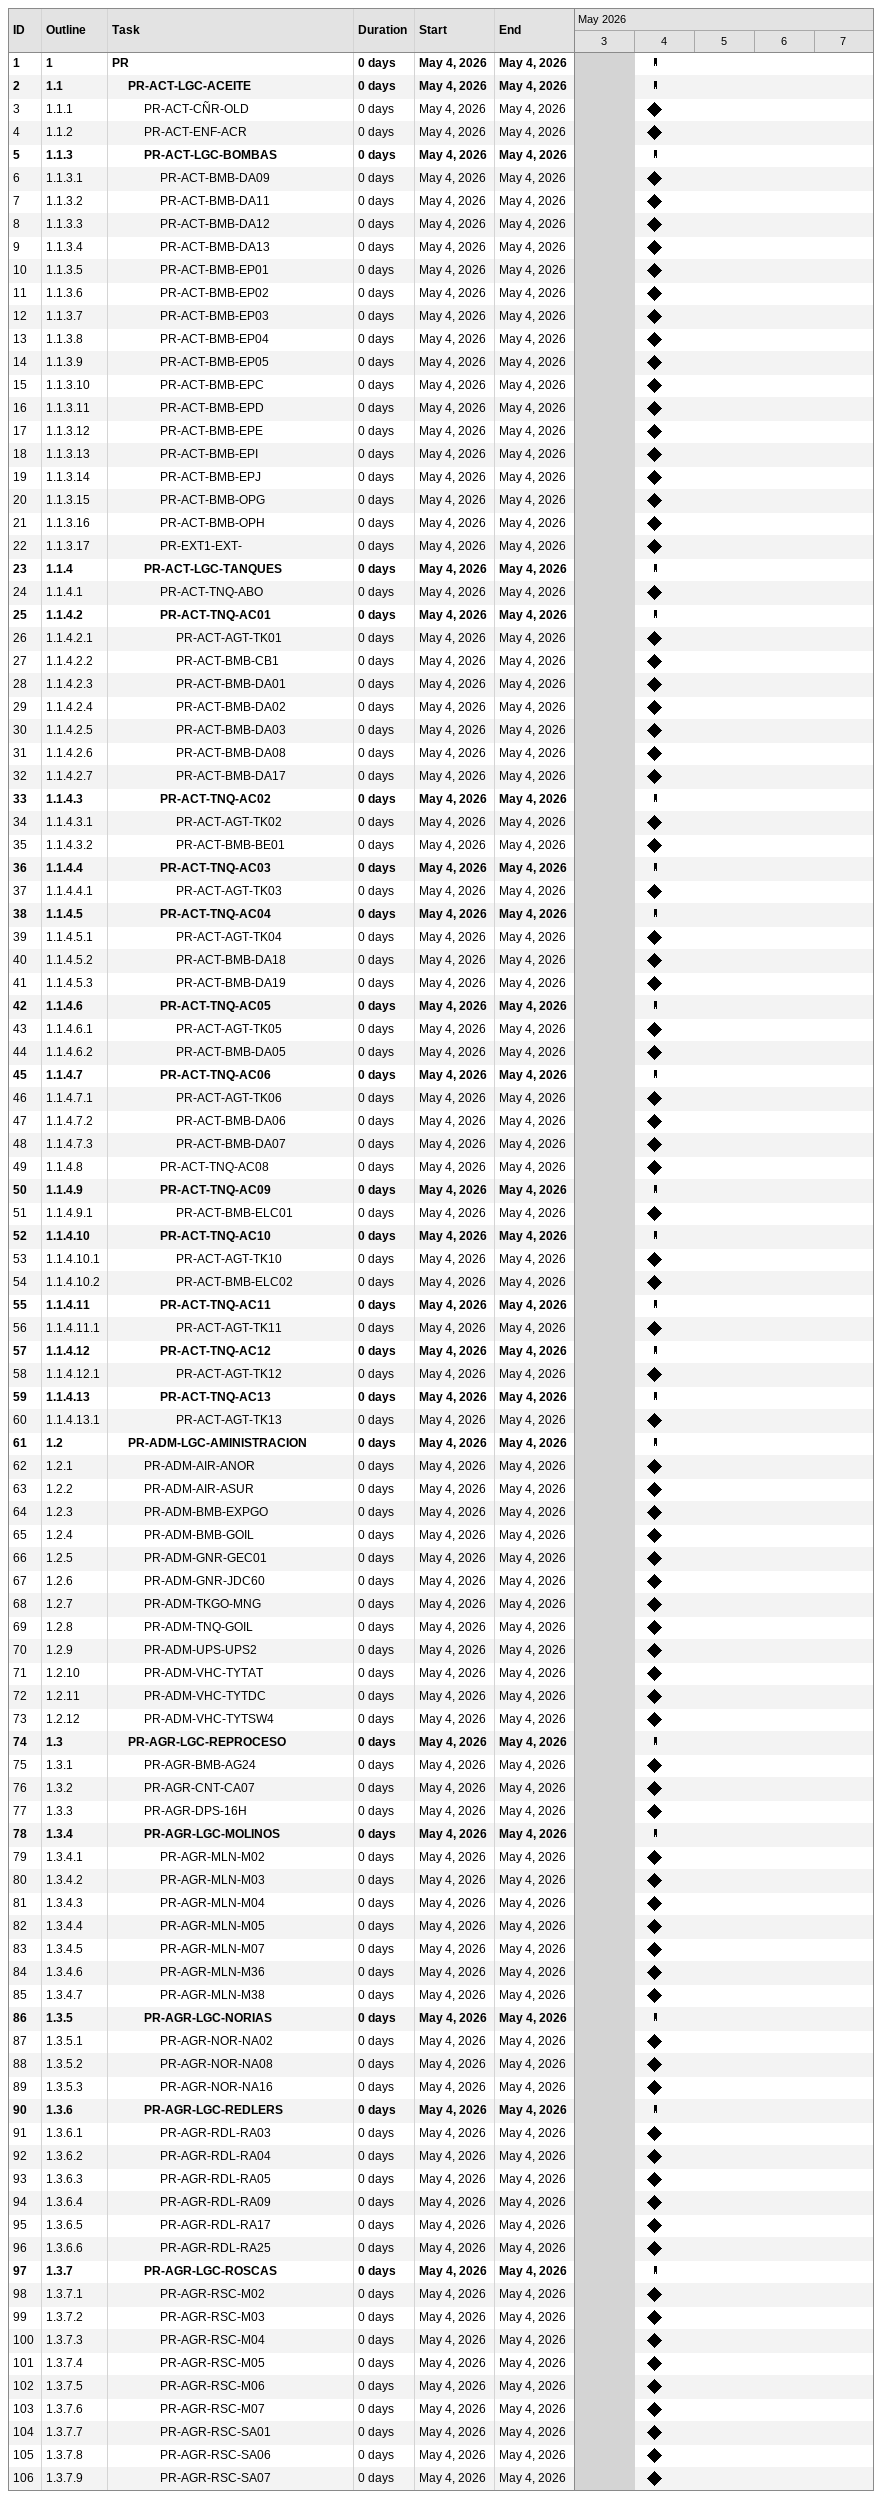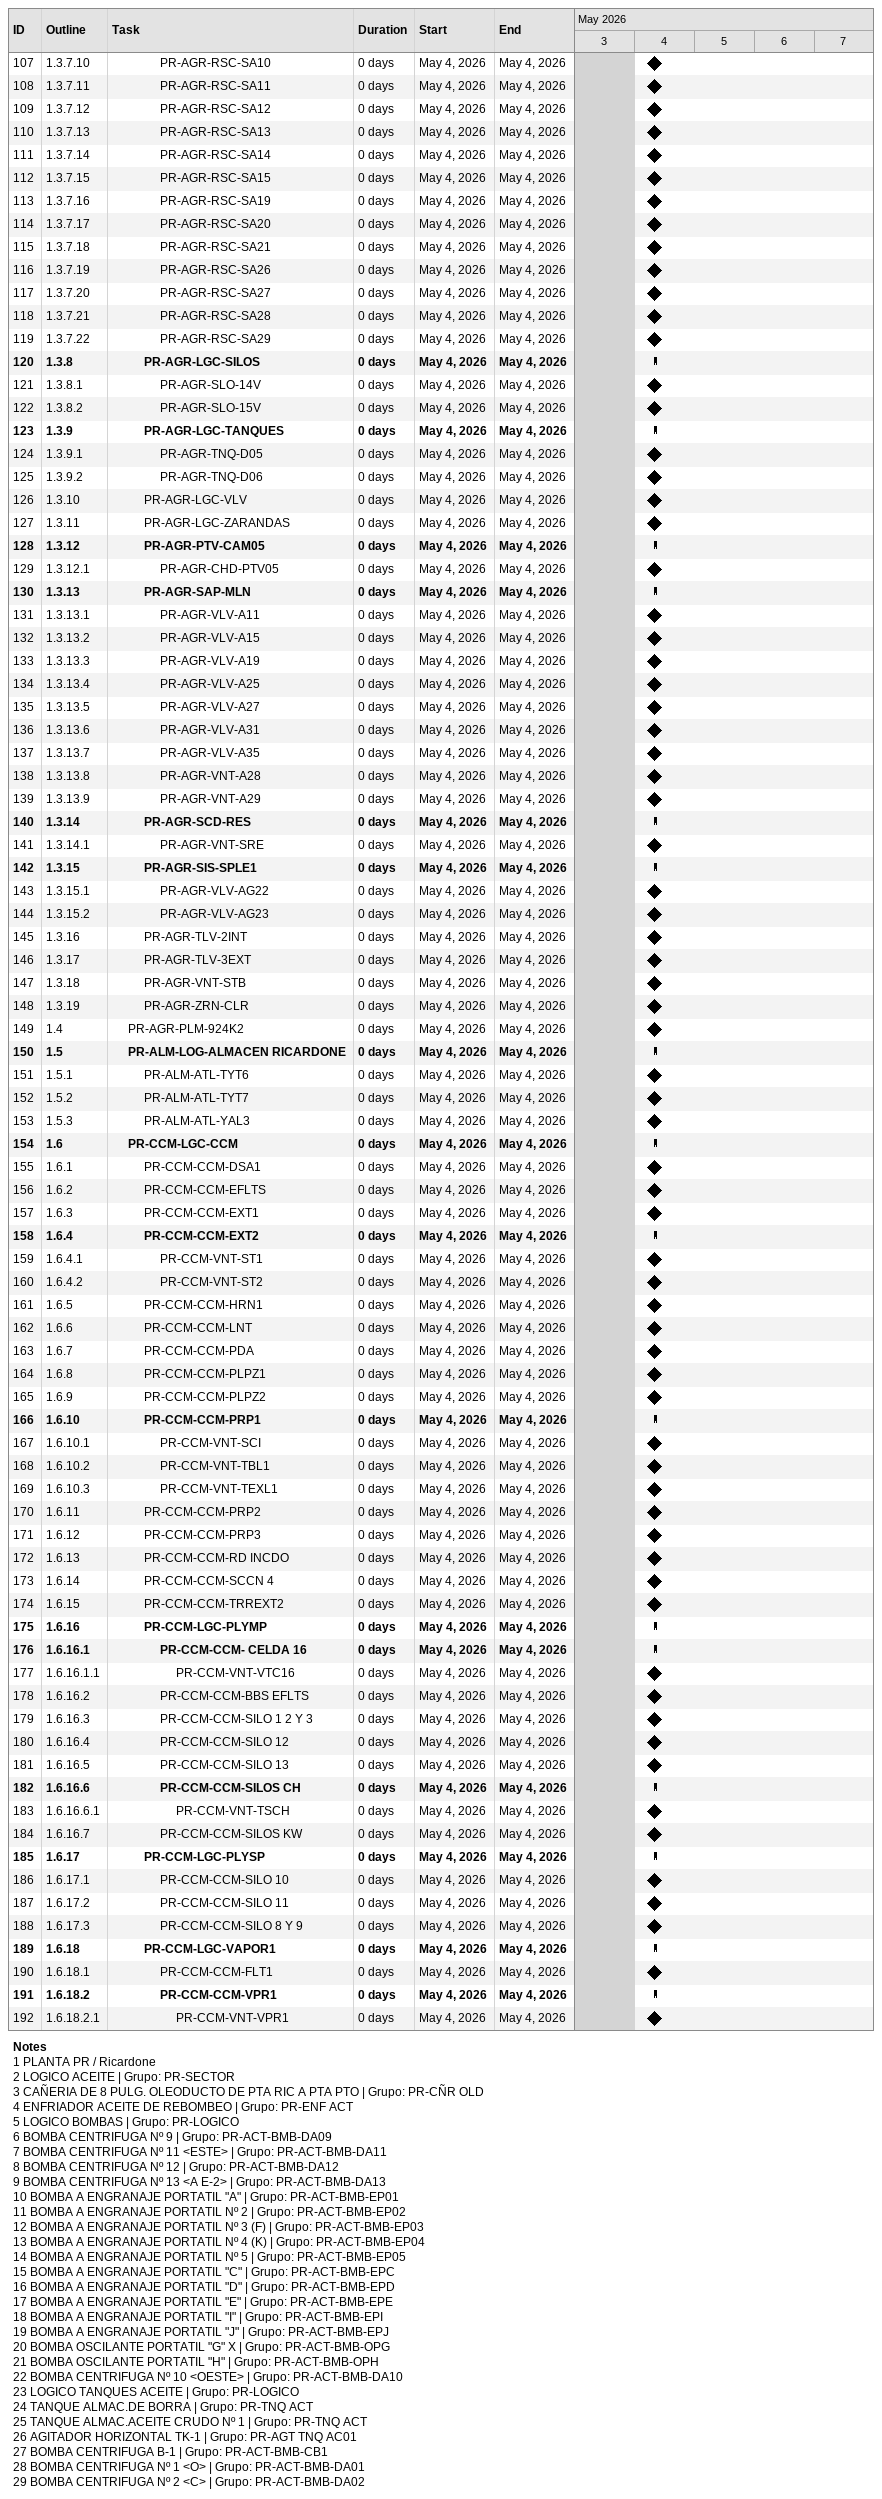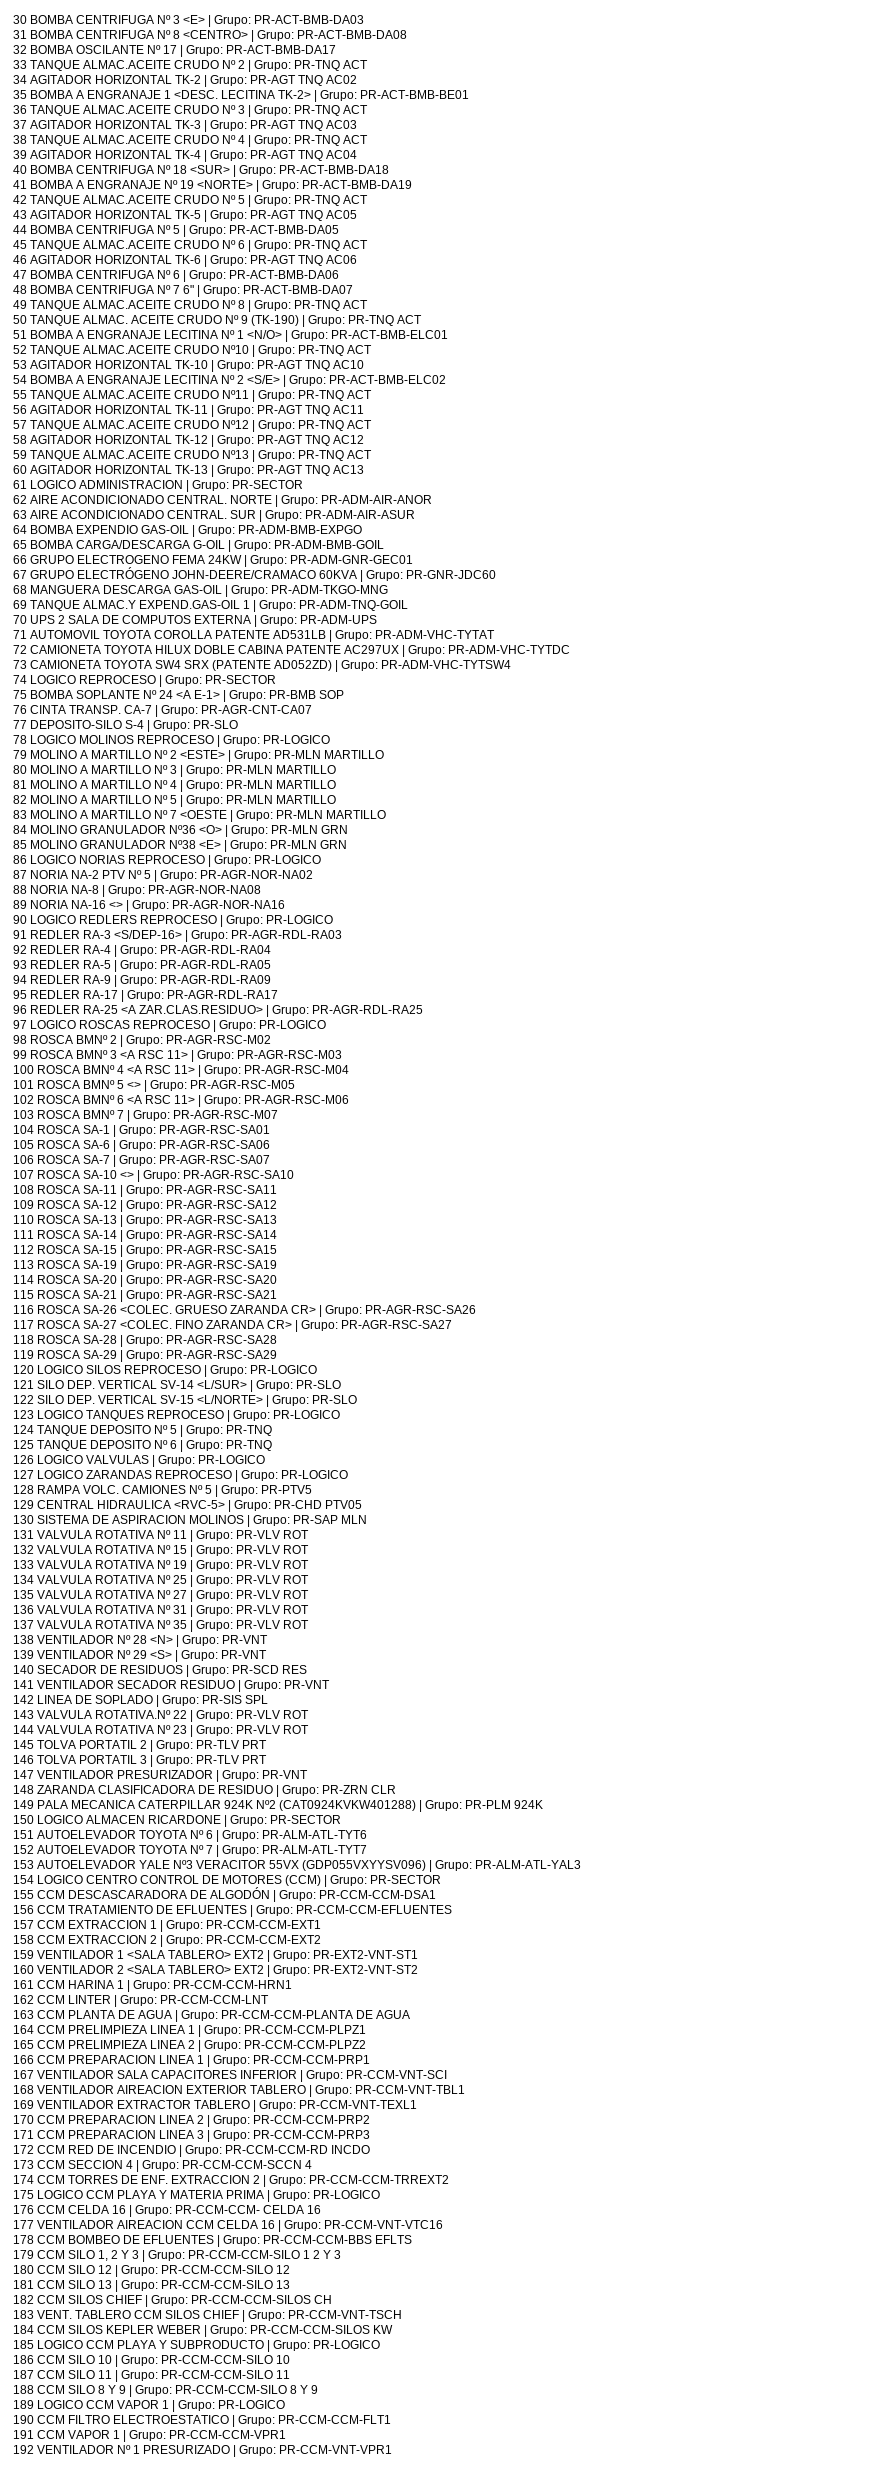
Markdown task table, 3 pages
| ID | WBS | Task | Duration | Start | Finish |
|---|---|---|---|---|---|
| 1 | 1 | **PR** | 0d | 2026-05-04 | 2026-05-04 |
| 2 | 1.1 | **PR-ACT-LGC-ACEITE** | 0d | 2026-05-04 | 2026-05-04 |
| 3 | 1.1.1 | PR-ACT-CÑR-OLD | 0d | 2026-05-04 | 2026-05-04 |
| 4 | 1.1.2 | PR-ACT-ENF-ACR | 0d | 2026-05-04 | 2026-05-04 |
| 5 | 1.1.3 | **PR-ACT-LGC-BOMBAS** | 0d | 2026-05-04 | 2026-05-04 |
| 6 | 1.1.3.1 | PR-ACT-BMB-DA09 | 0d | 2026-05-04 | 2026-05-04 |
| 7 | 1.1.3.2 | PR-ACT-BMB-DA11 | 0d | 2026-05-04 | 2026-05-04 |
| 8 | 1.1.3.3 | PR-ACT-BMB-DA12 | 0d | 2026-05-04 | 2026-05-04 |
| 9 | 1.1.3.4 | PR-ACT-BMB-DA13 | 0d | 2026-05-04 | 2026-05-04 |
| 10 | 1.1.3.5 | PR-ACT-BMB-EP01 | 0d | 2026-05-04 | 2026-05-04 |
| 11 | 1.1.3.6 | PR-ACT-BMB-EP02 | 0d | 2026-05-04 | 2026-05-04 |
| 12 | 1.1.3.7 | PR-ACT-BMB-EP03 | 0d | 2026-05-04 | 2026-05-04 |
| 13 | 1.1.3.8 | PR-ACT-BMB-EP04 | 0d | 2026-05-04 | 2026-05-04 |
| 14 | 1.1.3.9 | PR-ACT-BMB-EP05 | 0d | 2026-05-04 | 2026-05-04 |
| 15 | 1.1.3.10 | PR-ACT-BMB-EPC | 0d | 2026-05-04 | 2026-05-04 |
| 16 | 1.1.3.11 | PR-ACT-BMB-EPD | 0d | 2026-05-04 | 2026-05-04 |
| 17 | 1.1.3.12 | PR-ACT-BMB-EPE | 0d | 2026-05-04 | 2026-05-04 |
| 18 | 1.1.3.13 | PR-ACT-BMB-EPI | 0d | 2026-05-04 | 2026-05-04 |
| 19 | 1.1.3.14 | PR-ACT-BMB-EPJ | 0d | 2026-05-04 | 2026-05-04 |
| 20 | 1.1.3.15 | PR-ACT-BMB-OPG | 0d | 2026-05-04 | 2026-05-04 |
| 21 | 1.1.3.16 | PR-ACT-BMB-OPH | 0d | 2026-05-04 | 2026-05-04 |
| 22 | 1.1.3.17 | PR-EXT1-EXT- | 0d | 2026-05-04 | 2026-05-04 |
| 23 | 1.1.4 | **PR-ACT-LGC-TANQUES** | 0d | 2026-05-04 | 2026-05-04 |
| 24 | 1.1.4.1 | PR-ACT-TNQ-ABO | 0d | 2026-05-04 | 2026-05-04 |
| 25 | 1.1.4.2 | **PR-ACT-TNQ-AC01** | 0d | 2026-05-04 | 2026-05-04 |
| 26 | 1.1.4.2.1 | PR-ACT-AGT-TK01 | 0d | 2026-05-04 | 2026-05-04 |
| 27 | 1.1.4.2.2 | PR-ACT-BMB-CB1 | 0d | 2026-05-04 | 2026-05-04 |
| 28 | 1.1.4.2.3 | PR-ACT-BMB-DA01 | 0d | 2026-05-04 | 2026-05-04 |
| 29 | 1.1.4.2.4 | PR-ACT-BMB-DA02 | 0d | 2026-05-04 | 2026-05-04 |
| 30 | 1.1.4.2.5 | PR-ACT-BMB-DA03 | 0d | 2026-05-04 | 2026-05-04 |
| 31 | 1.1.4.2.6 | PR-ACT-BMB-DA08 | 0d | 2026-05-04 | 2026-05-04 |
| 32 | 1.1.4.2.7 | PR-ACT-BMB-DA17 | 0d | 2026-05-04 | 2026-05-04 |
| 33 | 1.1.4.3 | **PR-ACT-TNQ-AC02** | 0d | 2026-05-04 | 2026-05-04 |
| 34 | 1.1.4.3.1 | PR-ACT-AGT-TK02 | 0d | 2026-05-04 | 2026-05-04 |
| 35 | 1.1.4.3.2 | PR-ACT-BMB-BE01 | 0d | 2026-05-04 | 2026-05-04 |
| 36 | 1.1.4.4 | **PR-ACT-TNQ-AC03** | 0d | 2026-05-04 | 2026-05-04 |
| 37 | 1.1.4.4.1 | PR-ACT-AGT-TK03 | 0d | 2026-05-04 | 2026-05-04 |
| 38 | 1.1.4.5 | **PR-ACT-TNQ-AC04** | 0d | 2026-05-04 | 2026-05-04 |
| 39 | 1.1.4.5.1 | PR-ACT-AGT-TK04 | 0d | 2026-05-04 | 2026-05-04 |
| 40 | 1.1.4.5.2 | PR-ACT-BMB-DA18 | 0d | 2026-05-04 | 2026-05-04 |
| 41 | 1.1.4.5.3 | PR-ACT-BMB-DA19 | 0d | 2026-05-04 | 2026-05-04 |
| 42 | 1.1.4.6 | **PR-ACT-TNQ-AC05** | 0d | 2026-05-04 | 2026-05-04 |
| 43 | 1.1.4.6.1 | PR-ACT-AGT-TK05 | 0d | 2026-05-04 | 2026-05-04 |
| 44 | 1.1.4.6.2 | PR-ACT-BMB-DA05 | 0d | 2026-05-04 | 2026-05-04 |
| 45 | 1.1.4.7 | **PR-ACT-TNQ-AC06** | 0d | 2026-05-04 | 2026-05-04 |
| 46 | 1.1.4.7.1 | PR-ACT-AGT-TK06 | 0d | 2026-05-04 | 2026-05-04 |
| 47 | 1.1.4.7.2 | PR-ACT-BMB-DA06 | 0d | 2026-05-04 | 2026-05-04 |
| 48 | 1.1.4.7.3 | PR-ACT-BMB-DA07 | 0d | 2026-05-04 | 2026-05-04 |
| 49 | 1.1.4.8 | PR-ACT-TNQ-AC08 | 0d | 2026-05-04 | 2026-05-04 |
| 50 | 1.1.4.9 | **PR-ACT-TNQ-AC09** | 0d | 2026-05-04 | 2026-05-04 |
| 51 | 1.1.4.9.1 | PR-ACT-BMB-ELC01 | 0d | 2026-05-04 | 2026-05-04 |
| 52 | 1.1.4.10 | **PR-ACT-TNQ-AC10** | 0d | 2026-05-04 | 2026-05-04 |
| 53 | 1.1.4.10.1 | PR-ACT-AGT-TK10 | 0d | 2026-05-04 | 2026-05-04 |
| 54 | 1.1.4.10.2 | PR-ACT-BMB-ELC02 | 0d | 2026-05-04 | 2026-05-04 |
| 55 | 1.1.4.11 | **PR-ACT-TNQ-AC11** | 0d | 2026-05-04 | 2026-05-04 |
| 56 | 1.1.4.11.1 | PR-ACT-AGT-TK11 | 0d | 2026-05-04 | 2026-05-04 |
| 57 | 1.1.4.12 | **PR-ACT-TNQ-AC12** | 0d | 2026-05-04 | 2026-05-04 |
| 58 | 1.1.4.12.1 | PR-ACT-AGT-TK12 | 0d | 2026-05-04 | 2026-05-04 |
| 59 | 1.1.4.13 | **PR-ACT-TNQ-AC13** | 0d | 2026-05-04 | 2026-05-04 |
| 60 | 1.1.4.13.1 | PR-ACT-AGT-TK13 | 0d | 2026-05-04 | 2026-05-04 |
| 61 | 1.2 | **PR-ADM-LGC-AMINISTRACION** | 0d | 2026-05-04 | 2026-05-04 |
| 62 | 1.2.1 | PR-ADM-AIR-ANOR | 0d | 2026-05-04 | 2026-05-04 |
| 63 | 1.2.2 | PR-ADM-AIR-ASUR | 0d | 2026-05-04 | 2026-05-04 |
| 64 | 1.2.3 | PR-ADM-BMB-EXPGO | 0d | 2026-05-04 | 2026-05-04 |
| 65 | 1.2.4 | PR-ADM-BMB-GOIL | 0d | 2026-05-04 | 2026-05-04 |
| 66 | 1.2.5 | PR-ADM-GNR-GEC01 | 0d | 2026-05-04 | 2026-05-04 |
| 67 | 1.2.6 | PR-ADM-GNR-JDC60 | 0d | 2026-05-04 | 2026-05-04 |
| 68 | 1.2.7 | PR-ADM-TKGO-MNG | 0d | 2026-05-04 | 2026-05-04 |
| 69 | 1.2.8 | PR-ADM-TNQ-GOIL | 0d | 2026-05-04 | 2026-05-04 |
| 70 | 1.2.9 | PR-ADM-UPS-UPS2 | 0d | 2026-05-04 | 2026-05-04 |
| 71 | 1.2.10 | PR-ADM-VHC-TYTAT | 0d | 2026-05-04 | 2026-05-04 |
| 72 | 1.2.11 | PR-ADM-VHC-TYTDC | 0d | 2026-05-04 | 2026-05-04 |
| 73 | 1.2.12 | PR-ADM-VHC-TYTSW4 | 0d | 2026-05-04 | 2026-05-04 |
| 74 | 1.3 | **PR-AGR-LGC-REPROCESO** | 0d | 2026-05-04 | 2026-05-04 |
| 75 | 1.3.1 | PR-AGR-BMB-AG24 | 0d | 2026-05-04 | 2026-05-04 |
| 76 | 1.3.2 | PR-AGR-CNT-CA07 | 0d | 2026-05-04 | 2026-05-04 |
| 77 | 1.3.3 | PR-AGR-DPS-16H | 0d | 2026-05-04 | 2026-05-04 |
| 78 | 1.3.4 | **PR-AGR-LGC-MOLINOS** | 0d | 2026-05-04 | 2026-05-04 |
| 79 | 1.3.4.1 | PR-AGR-MLN-M02 | 0d | 2026-05-04 | 2026-05-04 |
| 80 | 1.3.4.2 | PR-AGR-MLN-M03 | 0d | 2026-05-04 | 2026-05-04 |
| 81 | 1.3.4.3 | PR-AGR-MLN-M04 | 0d | 2026-05-04 | 2026-05-04 |
| 82 | 1.3.4.4 | PR-AGR-MLN-M05 | 0d | 2026-05-04 | 2026-05-04 |
| 83 | 1.3.4.5 | PR-AGR-MLN-M07 | 0d | 2026-05-04 | 2026-05-04 |
| 84 | 1.3.4.6 | PR-AGR-MLN-M36 | 0d | 2026-05-04 | 2026-05-04 |
| 85 | 1.3.4.7 | PR-AGR-MLN-M38 | 0d | 2026-05-04 | 2026-05-04 |
| 86 | 1.3.5 | **PR-AGR-LGC-NORIAS** | 0d | 2026-05-04 | 2026-05-04 |
| 87 | 1.3.5.1 | PR-AGR-NOR-NA02 | 0d | 2026-05-04 | 2026-05-04 |
| 88 | 1.3.5.2 | PR-AGR-NOR-NA08 | 0d | 2026-05-04 | 2026-05-04 |
| 89 | 1.3.5.3 | PR-AGR-NOR-NA16 | 0d | 2026-05-04 | 2026-05-04 |
| 90 | 1.3.6 | **PR-AGR-LGC-REDLERS** | 0d | 2026-05-04 | 2026-05-04 |
| 91 | 1.3.6.1 | PR-AGR-RDL-RA03 | 0d | 2026-05-04 | 2026-05-04 |
| 92 | 1.3.6.2 | PR-AGR-RDL-RA04 | 0d | 2026-05-04 | 2026-05-04 |
| 93 | 1.3.6.3 | PR-AGR-RDL-RA05 | 0d | 2026-05-04 | 2026-05-04 |
| 94 | 1.3.6.4 | PR-AGR-RDL-RA09 | 0d | 2026-05-04 | 2026-05-04 |
| 95 | 1.3.6.5 | PR-AGR-RDL-RA17 | 0d | 2026-05-04 | 2026-05-04 |
| 96 | 1.3.6.6 | PR-AGR-RDL-RA25 | 0d | 2026-05-04 | 2026-05-04 |
| 97 | 1.3.7 | **PR-AGR-LGC-ROSCAS** | 0d | 2026-05-04 | 2026-05-04 |
| 98 | 1.3.7.1 | PR-AGR-RSC-M02 | 0d | 2026-05-04 | 2026-05-04 |
| 99 | 1.3.7.2 | PR-AGR-RSC-M03 | 0d | 2026-05-04 | 2026-05-04 |
| 100 | 1.3.7.3 | PR-AGR-RSC-M04 | 0d | 2026-05-04 | 2026-05-04 |
| 101 | 1.3.7.4 | PR-AGR-RSC-M05 | 0d | 2026-05-04 | 2026-05-04 |
| 102 | 1.3.7.5 | PR-AGR-RSC-M06 | 0d | 2026-05-04 | 2026-05-04 |
| 103 | 1.3.7.6 | PR-AGR-RSC-M07 | 0d | 2026-05-04 | 2026-05-04 |
| 104 | 1.3.7.7 | PR-AGR-RSC-SA01 | 0d | 2026-05-04 | 2026-05-04 |
| 105 | 1.3.7.8 | PR-AGR-RSC-SA06 | 0d | 2026-05-04 | 2026-05-04 |
| 106 | 1.3.7.9 | PR-AGR-RSC-SA07 | 0d | 2026-05-04 | 2026-05-04 |
| 107 | 1.3.7.10 | PR-AGR-RSC-SA10 | 0d | 2026-05-04 | 2026-05-04 |
| 108 | 1.3.7.11 | PR-AGR-RSC-SA11 | 0d | 2026-05-04 | 2026-05-04 |
| 109 | 1.3.7.12 | PR-AGR-RSC-SA12 | 0d | 2026-05-04 | 2026-05-04 |
| 110 | 1.3.7.13 | PR-AGR-RSC-SA13 | 0d | 2026-05-04 | 2026-05-04 |
| 111 | 1.3.7.14 | PR-AGR-RSC-SA14 | 0d | 2026-05-04 | 2026-05-04 |
| 112 | 1.3.7.15 | PR-AGR-RSC-SA15 | 0d | 2026-05-04 | 2026-05-04 |
| 113 | 1.3.7.16 | PR-AGR-RSC-SA19 | 0d | 2026-05-04 | 2026-05-04 |
| 114 | 1.3.7.17 | PR-AGR-RSC-SA20 | 0d | 2026-05-04 | 2026-05-04 |
| 115 | 1.3.7.18 | PR-AGR-RSC-SA21 | 0d | 2026-05-04 | 2026-05-04 |
| 116 | 1.3.7.19 | PR-AGR-RSC-SA26 | 0d | 2026-05-04 | 2026-05-04 |
| 117 | 1.3.7.20 | PR-AGR-RSC-SA27 | 0d | 2026-05-04 | 2026-05-04 |
| 118 | 1.3.7.21 | PR-AGR-RSC-SA28 | 0d | 2026-05-04 | 2026-05-04 |
| 119 | 1.3.7.22 | PR-AGR-RSC-SA29 | 0d | 2026-05-04 | 2026-05-04 |
| 120 | 1.3.8 | **PR-AGR-LGC-SILOS** | 0d | 2026-05-04 | 2026-05-04 |
| 121 | 1.3.8.1 | PR-AGR-SLO-14V | 0d | 2026-05-04 | 2026-05-04 |
| 122 | 1.3.8.2 | PR-AGR-SLO-15V | 0d | 2026-05-04 | 2026-05-04 |
| 123 | 1.3.9 | **PR-AGR-LGC-TANQUES** | 0d | 2026-05-04 | 2026-05-04 |
| 124 | 1.3.9.1 | PR-AGR-TNQ-D05 | 0d | 2026-05-04 | 2026-05-04 |
| 125 | 1.3.9.2 | PR-AGR-TNQ-D06 | 0d | 2026-05-04 | 2026-05-04 |
| 126 | 1.3.10 | PR-AGR-LGC-VLV | 0d | 2026-05-04 | 2026-05-04 |
| 127 | 1.3.11 | PR-AGR-LGC-ZARANDAS | 0d | 2026-05-04 | 2026-05-04 |
| 128 | 1.3.12 | **PR-AGR-PTV-CAM05** | 0d | 2026-05-04 | 2026-05-04 |
| 129 | 1.3.12.1 | PR-AGR-CHD-PTV05 | 0d | 2026-05-04 | 2026-05-04 |
| 130 | 1.3.13 | **PR-AGR-SAP-MLN** | 0d | 2026-05-04 | 2026-05-04 |
| 131 | 1.3.13.1 | PR-AGR-VLV-A11 | 0d | 2026-05-04 | 2026-05-04 |
| 132 | 1.3.13.2 | PR-AGR-VLV-A15 | 0d | 2026-05-04 | 2026-05-04 |
| 133 | 1.3.13.3 | PR-AGR-VLV-A19 | 0d | 2026-05-04 | 2026-05-04 |
| 134 | 1.3.13.4 | PR-AGR-VLV-A25 | 0d | 2026-05-04 | 2026-05-04 |
| 135 | 1.3.13.5 | PR-AGR-VLV-A27 | 0d | 2026-05-04 | 2026-05-04 |
| 136 | 1.3.13.6 | PR-AGR-VLV-A31 | 0d | 2026-05-04 | 2026-05-04 |
| 137 | 1.3.13.7 | PR-AGR-VLV-A35 | 0d | 2026-05-04 | 2026-05-04 |
| 138 | 1.3.13.8 | PR-AGR-VNT-A28 | 0d | 2026-05-04 | 2026-05-04 |
| 139 | 1.3.13.9 | PR-AGR-VNT-A29 | 0d | 2026-05-04 | 2026-05-04 |
| 140 | 1.3.14 | **PR-AGR-SCD-RES** | 0d | 2026-05-04 | 2026-05-04 |
| 141 | 1.3.14.1 | PR-AGR-VNT-SRE | 0d | 2026-05-04 | 2026-05-04 |
| 142 | 1.3.15 | **PR-AGR-SIS-SPLE1** | 0d | 2026-05-04 | 2026-05-04 |
| 143 | 1.3.15.1 | PR-AGR-VLV-AG22 | 0d | 2026-05-04 | 2026-05-04 |
| 144 | 1.3.15.2 | PR-AGR-VLV-AG23 | 0d | 2026-05-04 | 2026-05-04 |
| 145 | 1.3.16 | PR-AGR-TLV-2INT | 0d | 2026-05-04 | 2026-05-04 |
| 146 | 1.3.17 | PR-AGR-TLV-3EXT | 0d | 2026-05-04 | 2026-05-04 |
| 147 | 1.3.18 | PR-AGR-VNT-STB | 0d | 2026-05-04 | 2026-05-04 |
| 148 | 1.3.19 | PR-AGR-ZRN-CLR | 0d | 2026-05-04 | 2026-05-04 |
| 149 | 1.4 | PR-AGR-PLM-924K2 | 0d | 2026-05-04 | 2026-05-04 |
| 150 | 1.5 | **PR-ALM-LOG-ALMACEN RICARDONE** | 0d | 2026-05-04 | 2026-05-04 |
| 151 | 1.5.1 | PR-ALM-ATL-TYT6 | 0d | 2026-05-04 | 2026-05-04 |
| 152 | 1.5.2 | PR-ALM-ATL-TYT7 | 0d | 2026-05-04 | 2026-05-04 |
| 153 | 1.5.3 | PR-ALM-ATL-YAL3 | 0d | 2026-05-04 | 2026-05-04 |
| 154 | 1.6 | **PR-CCM-LGC-CCM** | 0d | 2026-05-04 | 2026-05-04 |
| 155 | 1.6.1 | PR-CCM-CCM-DSA1 | 0d | 2026-05-04 | 2026-05-04 |
| 156 | 1.6.2 | PR-CCM-CCM-EFLTS | 0d | 2026-05-04 | 2026-05-04 |
| 157 | 1.6.3 | PR-CCM-CCM-EXT1 | 0d | 2026-05-04 | 2026-05-04 |
| 158 | 1.6.4 | **PR-CCM-CCM-EXT2** | 0d | 2026-05-04 | 2026-05-04 |
| 159 | 1.6.4.1 | PR-CCM-VNT-ST1 | 0d | 2026-05-04 | 2026-05-04 |
| 160 | 1.6.4.2 | PR-CCM-VNT-ST2 | 0d | 2026-05-04 | 2026-05-04 |
| 161 | 1.6.5 | PR-CCM-CCM-HRN1 | 0d | 2026-05-04 | 2026-05-04 |
| 162 | 1.6.6 | PR-CCM-CCM-LNT | 0d | 2026-05-04 | 2026-05-04 |
| 163 | 1.6.7 | PR-CCM-CCM-PDA | 0d | 2026-05-04 | 2026-05-04 |
| 164 | 1.6.8 | PR-CCM-CCM-PLPZ1 | 0d | 2026-05-04 | 2026-05-04 |
| 165 | 1.6.9 | PR-CCM-CCM-PLPZ2 | 0d | 2026-05-04 | 2026-05-04 |
| 166 | 1.6.10 | **PR-CCM-CCM-PRP1** | 0d | 2026-05-04 | 2026-05-04 |
| 167 | 1.6.10.1 | PR-CCM-VNT-SCI | 0d | 2026-05-04 | 2026-05-04 |
| 168 | 1.6.10.2 | PR-CCM-VNT-TBL1 | 0d | 2026-05-04 | 2026-05-04 |
| 169 | 1.6.10.3 | PR-CCM-VNT-TEXL1 | 0d | 2026-05-04 | 2026-05-04 |
| 170 | 1.6.11 | PR-CCM-CCM-PRP2 | 0d | 2026-05-04 | 2026-05-04 |
| 171 | 1.6.12 | PR-CCM-CCM-PRP3 | 0d | 2026-05-04 | 2026-05-04 |
| 172 | 1.6.13 | PR-CCM-CCM-RD INCDO | 0d | 2026-05-04 | 2026-05-04 |
| 173 | 1.6.14 | PR-CCM-CCM-SCCN 4 | 0d | 2026-05-04 | 2026-05-04 |
| 174 | 1.6.15 | PR-CCM-CCM-TRREXT2 | 0d | 2026-05-04 | 2026-05-04 |
| 175 | 1.6.16 | **PR-CCM-LGC-PLYMP** | 0d | 2026-05-04 | 2026-05-04 |
| 176 | 1.6.16.1 | **PR-CCM-CCM- CELDA 16** | 0d | 2026-05-04 | 2026-05-04 |
| 177 | 1.6.16.1.1 | PR-CCM-VNT-VTC16 | 0d | 2026-05-04 | 2026-05-04 |
| 178 | 1.6.16.2 | PR-CCM-CCM-BBS EFLTS | 0d | 2026-05-04 | 2026-05-04 |
| 179 | 1.6.16.3 | PR-CCM-CCM-SILO 1 2 Y 3 | 0d | 2026-05-04 | 2026-05-04 |
| 180 | 1.6.16.4 | PR-CCM-CCM-SILO 12 | 0d | 2026-05-04 | 2026-05-04 |
| 181 | 1.6.16.5 | PR-CCM-CCM-SILO 13 | 0d | 2026-05-04 | 2026-05-04 |
| 182 | 1.6.16.6 | **PR-CCM-CCM-SILOS CH** | 0d | 2026-05-04 | 2026-05-04 |
| 183 | 1.6.16.6.1 | PR-CCM-VNT-TSCH | 0d | 2026-05-04 | 2026-05-04 |
| 184 | 1.6.16.7 | PR-CCM-CCM-SILOS KW | 0d | 2026-05-04 | 2026-05-04 |
| 185 | 1.6.17 | **PR-CCM-LGC-PLYSP** | 0d | 2026-05-04 | 2026-05-04 |
| 186 | 1.6.17.1 | PR-CCM-CCM-SILO 10 | 0d | 2026-05-04 | 2026-05-04 |
| 187 | 1.6.17.2 | PR-CCM-CCM-SILO 11 | 0d | 2026-05-04 | 2026-05-04 |
| 188 | 1.6.17.3 | PR-CCM-CCM-SILO 8 Y 9 | 0d | 2026-05-04 | 2026-05-04 |
| 189 | 1.6.18 | **PR-CCM-LGC-VAPOR1** | 0d | 2026-05-04 | 2026-05-04 |
| 190 | 1.6.18.1 | PR-CCM-CCM-FLT1 | 0d | 2026-05-04 | 2026-05-04 |
| 191 | 1.6.18.2 | **PR-CCM-CCM-VPR1** | 0d | 2026-05-04 | 2026-05-04 |
| 192 | 1.6.18.2.1 | PR-CCM-VNT-VPR1 | 0d | 2026-05-04 | 2026-05-04 |

Notes
- 1: PLANTA PR / Ricardone
- 2: LOGICO ACEITE | Grupo: PR-SECTOR
- 3: CAÑERIA DE 8 PULG. OLEODUCTO DE PTA RIC A PTA PTO | Grupo: PR-CÑR OLD
- 4: ENFRIADOR ACEITE DE REBOMBEO | Grupo: PR-ENF ACT
- 5: LOGICO BOMBAS | Grupo: PR-LOGICO
- 6: BOMBA CENTRIFUGA Nº 9 | Grupo: PR-ACT-BMB-DA09
- 7: BOMBA CENTRIFUGA Nº 11 <ESTE> | Grupo: PR-ACT-BMB-DA11
- 8: BOMBA CENTRIFUGA Nº 12 | Grupo: PR-ACT-BMB-DA12
- 9: BOMBA CENTRIFUGA Nº 13 <A E-2> | Grupo: PR-ACT-BMB-DA13
- 10: BOMBA A ENGRANAJE PORTATIL "A" | Grupo: PR-ACT-BMB-EP01
- 11: BOMBA A ENGRANAJE PORTATIL Nº 2 | Grupo: PR-ACT-BMB-EP02
- 12: BOMBA A ENGRANAJE PORTATIL Nº 3 (F) | Grupo: PR-ACT-BMB-EP03
- 13: BOMBA A ENGRANAJE PORTATIL Nº 4 (K) | Grupo: PR-ACT-BMB-EP04
- 14: BOMBA A ENGRANAJE PORTATIL Nº 5 | Grupo: PR-ACT-BMB-EP05
- 15: BOMBA A ENGRANAJE PORTATIL "C" | Grupo: PR-ACT-BMB-EPC
- 16: BOMBA A ENGRANAJE PORTATIL "D" | Grupo: PR-ACT-BMB-EPD
- 17: BOMBA A ENGRANAJE PORTATIL "E" | Grupo: PR-ACT-BMB-EPE
- 18: BOMBA A ENGRANAJE PORTATIL "I" | Grupo: PR-ACT-BMB-EPI
- 19: BOMBA A ENGRANAJE PORTATIL "J" | Grupo: PR-ACT-BMB-EPJ
- 20: BOMBA OSCILANTE PORTATIL "G" X | Grupo: PR-ACT-BMB-OPG
- 21: BOMBA OSCILANTE PORTATIL "H" | Grupo: PR-ACT-BMB-OPH
- 22: BOMBA CENTRIFUGA Nº 10 <OESTE> | Grupo: PR-ACT-BMB-DA10
- 23: LOGICO TANQUES ACEITE | Grupo: PR-LOGICO
- 24: TANQUE ALMAC.DE BORRA | Grupo: PR-TNQ ACT
- 25: TANQUE ALMAC.ACEITE CRUDO Nº 1 | Grupo: PR-TNQ ACT
- 26: AGITADOR HORIZONTAL TK-1 | Grupo: PR-AGT TNQ AC01
- 27: BOMBA CENTRIFUGA B-1 | Grupo: PR-ACT-BMB-CB1
- 28: BOMBA CENTRIFUGA Nº 1 <O> | Grupo: PR-ACT-BMB-DA01
- 29: BOMBA CENTRIFUGA Nº 2 <C> | Grupo: PR-ACT-BMB-DA02
- 30: BOMBA CENTRIFUGA Nº 3 <E> | Grupo: PR-ACT-BMB-DA03
- 31: BOMBA CENTRIFUGA Nº 8 <CENTRO> | Grupo: PR-ACT-BMB-DA08
- 32: BOMBA OSCILANTE Nº 17 | Grupo: PR-ACT-BMB-DA17
- 33: TANQUE ALMAC.ACEITE CRUDO Nº 2 | Grupo: PR-TNQ ACT
- 34: AGITADOR HORIZONTAL TK-2 | Grupo: PR-AGT TNQ AC02
- 35: BOMBA A ENGRANAJE 1 <DESC. LECITINA TK-2> | Grupo: PR-ACT-BMB-BE01
- 36: TANQUE ALMAC.ACEITE CRUDO Nº 3 | Grupo: PR-TNQ ACT
- 37: AGITADOR HORIZONTAL TK-3 | Grupo: PR-AGT TNQ AC03
- 38: TANQUE ALMAC.ACEITE CRUDO Nº 4 | Grupo: PR-TNQ ACT
- 39: AGITADOR HORIZONTAL TK-4 | Grupo: PR-AGT TNQ AC04
- 40: BOMBA CENTRIFUGA Nº 18 <SUR> | Grupo: PR-ACT-BMB-DA18
- 41: BOMBA A ENGRANAJE Nº 19 <NORTE> | Grupo: PR-ACT-BMB-DA19
- 42: TANQUE ALMAC.ACEITE CRUDO Nº 5 | Grupo: PR-TNQ ACT
- 43: AGITADOR HORIZONTAL TK-5 | Grupo: PR-AGT TNQ AC05
- 44: BOMBA CENTRIFUGA Nº 5 | Grupo: PR-ACT-BMB-DA05
- 45: TANQUE ALMAC.ACEITE CRUDO Nº 6 | Grupo: PR-TNQ ACT
- 46: AGITADOR HORIZONTAL TK-6 | Grupo: PR-AGT TNQ AC06
- 47: BOMBA CENTRIFUGA Nº 6 | Grupo: PR-ACT-BMB-DA06
- 48: BOMBA CENTRIFUGA Nº 7 6" | Grupo: PR-ACT-BMB-DA07
- 49: TANQUE ALMAC.ACEITE CRUDO Nº 8 | Grupo: PR-TNQ ACT
- 50: TANQUE ALMAC. ACEITE CRUDO Nº 9 (TK-190) | Grupo: PR-TNQ ACT
- 51: BOMBA A ENGRANAJE LECITINA Nº 1 <N/O> | Grupo: PR-ACT-BMB-ELC01
- 52: TANQUE ALMAC.ACEITE CRUDO Nº10 | Grupo: PR-TNQ ACT
- 53: AGITADOR HORIZONTAL TK-10 | Grupo: PR-AGT TNQ AC10
- 54: BOMBA A ENGRANAJE LECITINA Nº 2 <S/E> | Grupo: PR-ACT-BMB-ELC02
- 55: TANQUE ALMAC.ACEITE CRUDO Nº11 | Grupo: PR-TNQ ACT
- 56: AGITADOR HORIZONTAL TK-11 | Grupo: PR-AGT TNQ AC11
- 57: TANQUE ALMAC.ACEITE CRUDO Nº12 | Grupo: PR-TNQ ACT
- 58: AGITADOR HORIZONTAL TK-12 | Grupo: PR-AGT TNQ AC12
- 59: TANQUE ALMAC.ACEITE CRUDO Nº13 | Grupo: PR-TNQ ACT
- 60: AGITADOR HORIZONTAL TK-13 | Grupo: PR-AGT TNQ AC13
- 61: LOGICO ADMINISTRACION | Grupo: PR-SECTOR
- 62: AIRE ACONDICIONADO CENTRAL. NORTE | Grupo: PR-ADM-AIR-ANOR
- 63: AIRE ACONDICIONADO CENTRAL. SUR | Grupo: PR-ADM-AIR-ASUR
- 64: BOMBA EXPENDIO GAS-OIL | Grupo: PR-ADM-BMB-EXPGO
- 65: BOMBA CARGA/DESCARGA G-OIL | Grupo: PR-ADM-BMB-GOIL
- 66: GRUPO ELECTROGENO FEMA 24KW | Grupo: PR-ADM-GNR-GEC01
- 67: GRUPO ELECTRÓGENO JOHN-DEERE/CRAMACO 60KVA | Grupo: PR-GNR-JDC60
- 68: MANGUERA DESCARGA GAS-OIL | Grupo: PR-ADM-TKGO-MNG
- 69: TANQUE ALMAC.Y EXPEND.GAS-OIL 1 | Grupo: PR-ADM-TNQ-GOIL
- 70: UPS 2 SALA DE COMPUTOS EXTERNA | Grupo: PR-ADM-UPS
- 71: AUTOMOVIL TOYOTA COROLLA PATENTE AD531LB | Grupo: PR-ADM-VHC-TYTAT
- 72: CAMIONETA TOYOTA HILUX DOBLE CABINA PATENTE AC297UX | Grupo: PR-ADM-VHC-TYTDC
- 73: CAMIONETA TOYOTA SW4 SRX (PATENTE AD052ZD) | Grupo: PR-ADM-VHC-TYTSW4
- 74: LOGICO REPROCESO | Grupo: PR-SECTOR
- 75: BOMBA SOPLANTE Nº 24 <A E-1> | Grupo: PR-BMB SOP
- 76: CINTA TRANSP. CA-7 | Grupo: PR-AGR-CNT-CA07
- 77: DEPOSITO-SILO S-4 | Grupo: PR-SLO
- 78: LOGICO MOLINOS REPROCESO | Grupo: PR-LOGICO
- 79: MOLINO A MARTILLO Nº 2 <ESTE> | Grupo: PR-MLN MARTILLO
- 80: MOLINO A MARTILLO Nº 3 | Grupo: PR-MLN MARTILLO
- 81: MOLINO A MARTILLO Nº 4 | Grupo: PR-MLN MARTILLO
- 82: MOLINO A MARTILLO Nº 5 | Grupo: PR-MLN MARTILLO
- 83: MOLINO A MARTILLO Nº 7 <OESTE | Grupo: PR-MLN MARTILLO
- 84: MOLINO GRANULADOR Nº36 <O> | Grupo: PR-MLN GRN
- 85: MOLINO GRANULADOR Nº38 <E> | Grupo: PR-MLN GRN
- 86: LOGICO NORIAS REPROCESO | Grupo: PR-LOGICO
- 87: NORIA NA-2 PTV Nº 5 | Grupo: PR-AGR-NOR-NA02
- 88: NORIA NA-8 | Grupo: PR-AGR-NOR-NA08
- 89: NORIA NA-16 <> | Grupo: PR-AGR-NOR-NA16
- 90: LOGICO REDLERS REPROCESO | Grupo: PR-LOGICO
- 91: REDLER RA-3 <S/DEP-16> | Grupo: PR-AGR-RDL-RA03
- 92: REDLER RA-4 | Grupo: PR-AGR-RDL-RA04
- 93: REDLER RA-5 | Grupo: PR-AGR-RDL-RA05
- 94: REDLER RA-9 | Grupo: PR-AGR-RDL-RA09
- 95: REDLER RA-17 | Grupo: PR-AGR-RDL-RA17
- 96: REDLER RA-25 <A ZAR.CLAS.RESIDUO> | Grupo: PR-AGR-RDL-RA25
- 97: LOGICO ROSCAS REPROCESO | Grupo: PR-LOGICO
- 98: ROSCA BMNº 2 | Grupo: PR-AGR-RSC-M02
- 99: ROSCA BMNº 3 <A RSC 11> | Grupo: PR-AGR-RSC-M03
- 100: ROSCA BMNº 4 <A RSC 11> | Grupo: PR-AGR-RSC-M04
- 101: ROSCA BMNº 5 <> | Grupo: PR-AGR-RSC-M05
- 102: ROSCA BMNº 6 <A RSC 11> | Grupo: PR-AGR-RSC-M06
- 103: ROSCA BMNº 7 | Grupo: PR-AGR-RSC-M07
- 104: ROSCA SA-1 | Grupo: PR-AGR-RSC-SA01
- 105: ROSCA SA-6 | Grupo: PR-AGR-RSC-SA06
- 106: ROSCA SA-7 | Grupo: PR-AGR-RSC-SA07
- 107: ROSCA SA-10 <> | Grupo: PR-AGR-RSC-SA10
- 108: ROSCA SA-11 | Grupo: PR-AGR-RSC-SA11
- 109: ROSCA SA-12 | Grupo: PR-AGR-RSC-SA12
- 110: ROSCA SA-13 | Grupo: PR-AGR-RSC-SA13
- 111: ROSCA SA-14 | Grupo: PR-AGR-RSC-SA14
- 112: ROSCA SA-15 | Grupo: PR-AGR-RSC-SA15
- 113: ROSCA SA-19 | Grupo: PR-AGR-RSC-SA19
- 114: ROSCA SA-20 | Grupo: PR-AGR-RSC-SA20
- 115: ROSCA SA-21 | Grupo: PR-AGR-RSC-SA21
- 116: ROSCA SA-26 <COLEC. GRUESO ZARANDA CR> | Grupo: PR-AGR-RSC-SA26
- 117: ROSCA SA-27 <COLEC. FINO ZARANDA CR> | Grupo: PR-AGR-RSC-SA27
- 118: ROSCA SA-28 | Grupo: PR-AGR-RSC-SA28
- 119: ROSCA SA-29 | Grupo: PR-AGR-RSC-SA29
- 120: LOGICO SILOS REPROCESO | Grupo: PR-LOGICO
- 121: SILO DEP. VERTICAL SV-14 <L/SUR> | Grupo: PR-SLO
- 122: SILO DEP. VERTICAL SV-15 <L/NORTE> | Grupo: PR-SLO
- 123: LOGICO TANQUES REPROCESO | Grupo: PR-LOGICO
- 124: TANQUE DEPOSITO Nº 5 | Grupo: PR-TNQ
- 125: TANQUE DEPOSITO Nº 6 | Grupo: PR-TNQ
- 126: LOGICO VALVULAS | Grupo: PR-LOGICO
- 127: LOGICO ZARANDAS REPROCESO | Grupo: PR-LOGICO
- 128: RAMPA VOLC. CAMIONES Nº 5 | Grupo: PR-PTV5
- 129: CENTRAL HIDRAULICA <RVC-5> | Grupo: PR-CHD PTV05
- 130: SISTEMA DE ASPIRACION MOLINOS | Grupo: PR-SAP MLN
- 131: VALVULA ROTATIVA Nº 11 | Grupo: PR-VLV ROT
- 132: VALVULA ROTATIVA Nº 15 | Grupo: PR-VLV ROT
- 133: VALVULA ROTATIVA Nº 19 | Grupo: PR-VLV ROT
- 134: VALVULA ROTATIVA Nº 25 | Grupo: PR-VLV ROT
- 135: VALVULA ROTATIVA Nº 27 | Grupo: PR-VLV ROT
- 136: VALVULA ROTATIVA Nº 31 | Grupo: PR-VLV ROT
- 137: VALVULA ROTATIVA Nº 35 | Grupo: PR-VLV ROT
- 138: VENTILADOR Nº 28 <N> | Grupo: PR-VNT
- 139: VENTILADOR Nº 29 <S> | Grupo: PR-VNT
- 140: SECADOR DE RESIDUOS | Grupo: PR-SCD RES
- 141: VENTILADOR SECADOR RESIDUO | Grupo: PR-VNT
- 142: LINEA DE SOPLADO | Grupo: PR-SIS SPL
- 143: VALVULA ROTATIVA.Nº 22 | Grupo: PR-VLV ROT
- 144: VALVULA ROTATIVA Nº 23 | Grupo: PR-VLV ROT
- 145: TOLVA PORTATIL 2 | Grupo: PR-TLV PRT
- 146: TOLVA PORTATIL 3 | Grupo: PR-TLV PRT
- 147: VENTILADOR PRESURIZADOR | Grupo: PR-VNT
- 148: ZARANDA CLASIFICADORA DE RESIDUO | Grupo: PR-ZRN CLR
- 149: PALA MECANICA CATERPILLAR 924K Nº2 (CAT0924KVKW401288) | Grupo: PR-PLM 924K
- 150: LOGICO ALMACEN RICARDONE | Grupo: PR-SECTOR
- 151: AUTOELEVADOR TOYOTA Nº 6 | Grupo: PR-ALM-ATL-TYT6
- 152: AUTOELEVADOR TOYOTA Nº 7 | Grupo: PR-ALM-ATL-TYT7
- 153: AUTOELEVADOR YALE Nº3 VERACITOR 55VX (GDP055VXYYSV096) | Grupo: PR-ALM-ATL-YAL3
- 154: LOGICO CENTRO CONTROL DE MOTORES (CCM) | Grupo: PR-SECTOR
- 155: CCM DESCASCARADORA DE ALGODÓN | Grupo: PR-CCM-CCM-DSA1
- 156: CCM TRATAMIENTO DE EFLUENTES | Grupo: PR-CCM-CCM-EFLUENTES
- 157: CCM EXTRACCION 1 | Grupo: PR-CCM-CCM-EXT1
- 158: CCM EXTRACCION 2 | Grupo: PR-CCM-CCM-EXT2
- 159: VENTILADOR 1 <SALA TABLERO> EXT2 | Grupo: PR-EXT2-VNT-ST1
- 160: VENTILADOR 2 <SALA TABLERO> EXT2 | Grupo: PR-EXT2-VNT-ST2
- 161: CCM HARINA 1 | Grupo: PR-CCM-CCM-HRN1
- 162: CCM LINTER | Grupo: PR-CCM-CCM-LNT
- 163: CCM PLANTA DE AGUA | Grupo: PR-CCM-CCM-PLANTA DE AGUA
- 164: CCM PRELIMPIEZA LINEA 1 | Grupo: PR-CCM-CCM-PLPZ1
- 165: CCM PRELIMPIEZA LINEA 2 | Grupo: PR-CCM-CCM-PLPZ2
- 166: CCM PREPARACION LINEA 1 | Grupo: PR-CCM-CCM-PRP1
- 167: VENTILADOR SALA CAPACITORES INFERIOR | Grupo: PR-CCM-VNT-SCI
- 168: VENTILADOR AIREACION EXTERIOR TABLERO | Grupo: PR-CCM-VNT-TBL1
- 169: VENTILADOR EXTRACTOR TABLERO | Grupo: PR-CCM-VNT-TEXL1
- 170: CCM PREPARACION LINEA 2 | Grupo: PR-CCM-CCM-PRP2
- 171: CCM PREPARACION LINEA 3 | Grupo: PR-CCM-CCM-PRP3
- 172: CCM RED DE INCENDIO | Grupo: PR-CCM-CCM-RD INCDO
- 173: CCM SECCION 4 | Grupo: PR-CCM-CCM-SCCN 4
- 174: CCM TORRES DE ENF. EXTRACCION 2 | Grupo: PR-CCM-CCM-TRREXT2
- 175: LOGICO CCM PLAYA Y MATERIA PRIMA | Grupo: PR-LOGICO
- 176: CCM CELDA 16 | Grupo: PR-CCM-CCM- CELDA 16
- 177: VENTILADOR AIREACION CCM CELDA 16 | Grupo: PR-CCM-VNT-VTC16
- 178: CCM BOMBEO DE EFLUENTES | Grupo: PR-CCM-CCM-BBS EFLTS
- 179: CCM SILO 1, 2 Y 3 | Grupo: PR-CCM-CCM-SILO 1 2 Y 3
- 180: CCM SILO 12 | Grupo: PR-CCM-CCM-SILO 12
- 181: CCM SILO 13 | Grupo: PR-CCM-CCM-SILO 13
- 182: CCM SILOS CHIEF | Grupo: PR-CCM-CCM-SILOS CH
- 183: VENT. TABLERO CCM SILOS CHIEF | Grupo: PR-CCM-VNT-TSCH
- 184: CCM SILOS KEPLER WEBER | Grupo: PR-CCM-CCM-SILOS KW
- 185: LOGICO CCM PLAYA Y SUBPRODUCTO | Grupo: PR-LOGICO
- 186: CCM SILO 10 | Grupo: PR-CCM-CCM-SILO 10
- 187: CCM SILO 11 | Grupo: PR-CCM-CCM-SILO 11
- 188: CCM SILO 8 Y 9 | Grupo: PR-CCM-CCM-SILO 8 Y 9
- 189: LOGICO CCM VAPOR 1 | Grupo: PR-LOGICO
- 190: CCM FILTRO ELECTROESTATICO | Grupo: PR-CCM-CCM-FLT1
- 191: CCM VAPOR 1 | Grupo: PR-CCM-CCM-VPR1
- 192: VENTILADOR Nº 1 PRESURIZADO | Grupo: PR-CCM-VNT-VPR1
